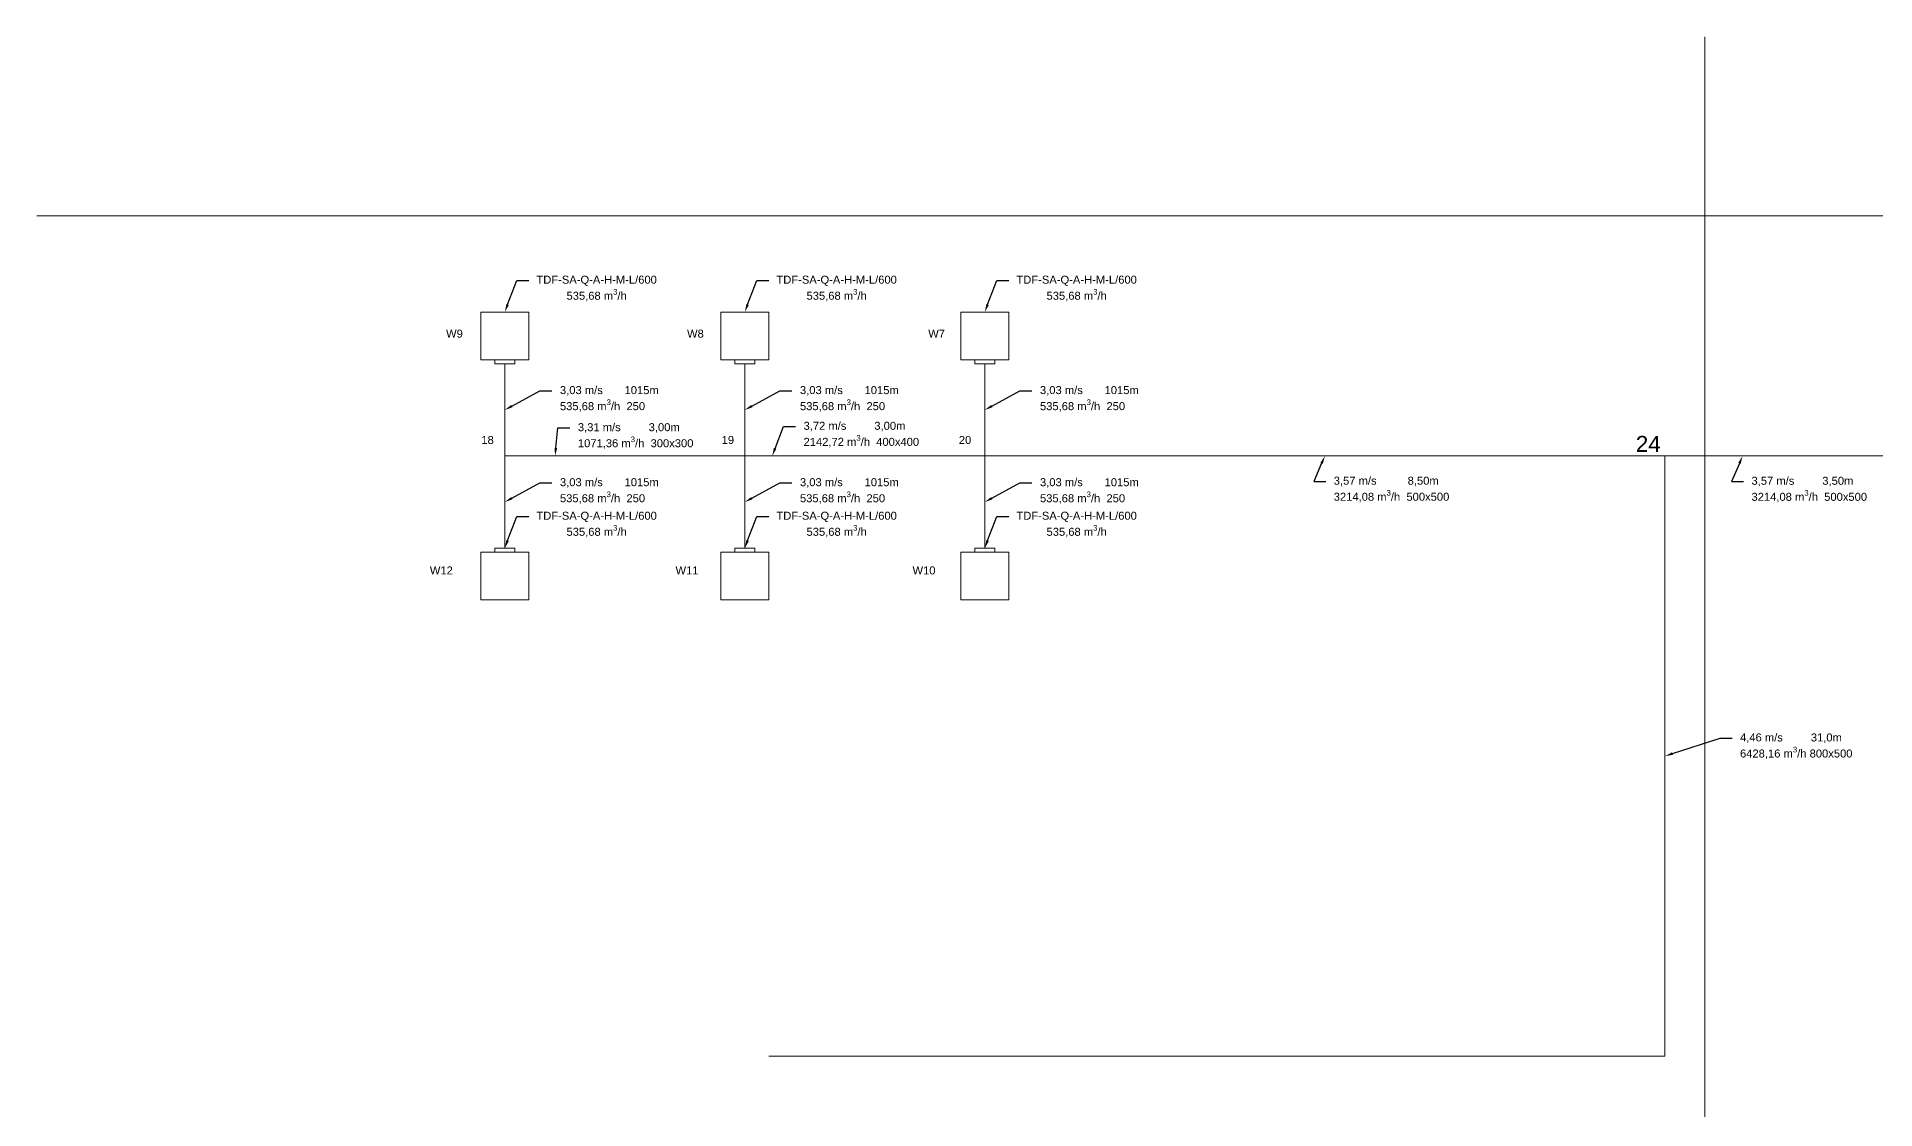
# Model space of a CAD drawing. Header units: millimetres. Extents: x 59762 to 60194, y -87842 to -87548.
# Drawn here: x 59939.75 to 59962.73, y -87718.34 to -87704.94 of the extents above; entities that cross this region are included whole.
import ezdxf
from ezdxf import colors
from ezdxf.entities.mleader import LeaderData, LeaderLine
from ezdxf.math import Vec2, Vec3

# ---------------------------------------------------------------- set-up
doc = ezdxf.new("R2010")
doc.units = ezdxf.units.MM
doc.linetypes.add('JIS_02_1.2', pattern=[2.5, 1.25, -1.25])
doc.layers.add('osie', color=7, linetype='JIS_02_1.2', lineweight=5, transparency=0.7)
for name, color, linetype, lineweight in [('wyw opis', 30, 'Continuous', 20), ('wywie. aksona', 30, 'Continuous', 20), ('wywiewniki', 30, 'Continuous', 20)]:
    doc.layers.add(name, color=color, linetype=linetype, lineweight=lineweight)
doc.styles.add('styl1', font='arial.ttf', dxfattribs={"height": 0.08})

msp = doc.modelspace()

# ---------------------------------------------------------------- linework, layer by layer
at = {"layer": 'osie', "ltscale": 20}
for p, q in [((59960.597826, -87729.936935), (59960.597826, -87704.936935)), ((59939.747826, -87707.176935), (59974.747826, -87707.176935))]:
    msp.add_line(p, q, dxfattribs=at)
at = {"layer": 'wywie. aksona', "ltscale": 20}
msp.add_line((59955.197826, -87717.676935), (59948.897826, -87717.676935), dxfattribs=at)
at = {"layer": 'wywiewniki', "ltscale": 20}
for p, q in [((59945.298826, -87708.974935), (59945.298826, -87708.376935)), ((59945.298826, -87708.376935), (59945.896826, -87708.376935)), ((59945.896826, -87708.376935), (59945.896826, -87708.974935)), ((59948.298826, -87708.974935), (59948.298826, -87708.376935)), ((59948.298826, -87708.376935), (59948.896826, -87708.376935)), ((59948.896826, -87708.376935), (59948.896826, -87708.974935)), ((59951.298826, -87708.974935), (59951.298826, -87708.376935)), ((59951.298826, -87708.376935), (59951.896826, -87708.376935)), ((59951.896826, -87708.376935), (59951.896826, -87708.974935)), ((59945.896826, -87708.974935), (59945.298826, -87708.974935)), ((59945.473826, -87708.974935), (59945.473826, -87709.024935)), ((59945.473826, -87709.024935), (59945.721826, -87709.024935)), ((59945.597826, -87710.175935), (59945.597826, -87709.024935)), ((59945.721826, -87709.024935), (59945.721826, -87708.974935)), ((59948.896826, -87708.974935), (59948.298826, -87708.974935)), ((59948.473826, -87708.974935), (59948.473826, -87709.024935)), ((59948.473826, -87709.024935), (59948.721826, -87709.024935)), ((59948.597826, -87710.175935), (59948.597826, -87709.024935)), ((59948.721826, -87709.024935), (59948.721826, -87708.974935)), ((59951.896826, -87708.974935), (59951.298826, -87708.974935)), ((59951.473826, -87708.974935), (59951.473826, -87709.024935)), ((59951.473826, -87709.024935), (59951.721826, -87709.024935)), ((59951.597826, -87710.175935), (59951.597826, -87709.024935)), ((59951.721826, -87709.024935), (59951.721826, -87708.974935)), ((59945.597826, -87711.326935), (59945.597826, -87710.175935)), ((59945.597826, -87710.175935), (59948.597826, -87710.175935)), ((59948.597826, -87711.326935), (59948.597826, -87710.175935)), ((59948.597826, -87710.175935), (59951.597826, -87710.175935)), ((59951.597826, -87711.326935), (59951.597826, -87710.175935)), ((59951.597826, -87710.175935), (59960.097826, -87710.175935)), ((59960.097826, -87710.175935), (59963.597826, -87710.175935)), ((59960.097826, -87717.676935), (59960.097826, -87710.176935)), ((59945.298826, -87711.974935), (59945.298826, -87711.376935)), ((59945.298826, -87711.376935), (59945.896826, -87711.376935)), ((59945.473826, -87711.376935), (59945.473826, -87711.326935)), ((59945.473826, -87711.326935), (59945.721826, -87711.326935)), ((59945.721826, -87711.326935), (59945.721826, -87711.376935)), ((59945.896826, -87711.376935), (59945.896826, -87711.974935)), ((59948.298826, -87711.974935), (59948.298826, -87711.376935)), ((59948.298826, -87711.376935), (59948.896826, -87711.376935)), ((59948.473826, -87711.376935), (59948.473826, -87711.326935)), ((59948.473826, -87711.326935), (59948.721826, -87711.326935)), ((59948.721826, -87711.326935), (59948.721826, -87711.376935)), ((59948.896826, -87711.376935), (59948.896826, -87711.974935)), ((59951.298826, -87711.974935), (59951.298826, -87711.376935)), ((59951.298826, -87711.376935), (59951.896826, -87711.376935)), ((59951.473826, -87711.376935), (59951.473826, -87711.326935)), ((59951.473826, -87711.326935), (59951.721826, -87711.326935)), ((59951.721826, -87711.326935), (59951.721826, -87711.376935)), ((59951.896826, -87711.376935), (59951.896826, -87711.974935)), ((59945.896826, -87711.974935), (59945.298826, -87711.974935)), ((59948.896826, -87711.974935), (59948.298826, -87711.974935)), ((59951.896826, -87711.974935), (59951.298826, -87711.974935)), ((59955.197826, -87717.676935), (59960.097826, -87717.676935))]:
    msp.add_line(p, q, dxfattribs=at)

# ---------------------------------------------------------------- texts
at = {"layer": 'wyw opis', "ltscale": 20, "attachment_point": 1, "style": 'styl1'}
for s, insert, char_height in [('W9', (59944.864012, -87708.597181), 0.1), ('W8', (59947.875744, -87708.597181), 0.1), ('W7', (59950.890645, -87708.597181), 0.1), ('18', (59945.304959, -87709.925935), 0.1), ('19', (59948.308502, -87709.925935), 0.1), ('20', (59951.273115, -87709.925935), 0.1), ('24', (59959.735338, -87709.924935), 0.2), ('W12', (59944.661254, -87711.556571), 0.1), ('W11', (59947.732164, -87711.556571), 0.1), ('W10', (59950.694225, -87711.556571), 0.1)]:
    msp.add_mtext_dynamic_manual_height_columns(s, width=0.2, gutter_width=1, heights=[0], dxfattribs=dict(at, insert=insert, char_height=char_height))

# ---------------------------------------------------------------- leaders
at = {"layer": 'wyw opis', "ltscale": 20}
ml = msp.add_multileader_mtext('Standard', dxfattribs=at)
ml.set_content('\\A1;TDF-SA-Q-A-H-M-L/600\\P535,68 m{\\H0.7x;\\S3^ ;}/h', color=256, style='styl1')
ml.set_leader_properties()
ml.build(insert=Vec2(0, 0))
ml.multileader.update_dxf_attribs({"dogleg_length": 0.3, "arrow_head_size": 0.1})
ctx = ml.context
ctx.base_point, ctx.char_height, ctx.arrow_head_size, ctx.landing_gap_size, ctx.plane_origin = Vec3(59945.897826, -87707.982819), 0.1, 0.1, 0.1, Vec3(59945.846826, -87708.625935)
ctx.text_align_type = 1
notes = []
notes.append((ctx, [(0, (1, 1, 0), (59945.747826, -87707.982819), (1, 0), 0.15, [(0, [(59945.597826, -87708.376935)], 0, [])])]))
ctx.mtext.insert, ctx.mtext.alignment, ctx.mtext.flow_direction = Vec3(59946.745711, -87707.922928), 2, 5
ml = msp.add_multileader_mtext('Standard', dxfattribs=at)
ml.set_content('\\A1;TDF-SA-Q-A-H-M-L/600\\P535,68 m{\\H0.7x;\\S3^ ;}/h', color=256, style='styl1')
ml.set_leader_properties()
ml.build(insert=Vec2(0, 0))
ml.multileader.update_dxf_attribs({"dogleg_length": 0.3, "arrow_head_size": 0.1})
ctx = ml.context
ctx.base_point, ctx.char_height, ctx.arrow_head_size, ctx.landing_gap_size, ctx.plane_origin = Vec3(59948.897826, -87707.982819), 0.1, 0.1, 0.1, Vec3(59948.846826, -87708.625935)
ctx.text_align_type = 1
notes.append((ctx, [(0, (1, 1, 0), (59948.747826, -87707.982819), (1, 0), 0.15, [(0, [(59948.597826, -87708.376935)], 0, [])])]))
ctx.mtext.insert, ctx.mtext.alignment, ctx.mtext.flow_direction = Vec3(59949.745711, -87707.922928), 2, 5
ml = msp.add_multileader_mtext('Standard', dxfattribs=at)
ml.set_content('\\A1;TDF-SA-Q-A-H-M-L/600\\P535,68 m{\\H0.7x;\\S3^ ;}/h', color=256, style='styl1')
ml.set_leader_properties()
ml.build(insert=Vec2(0, 0))
ml.multileader.update_dxf_attribs({"dogleg_length": 0.3, "arrow_head_size": 0.1})
ctx = ml.context
ctx.base_point, ctx.char_height, ctx.arrow_head_size, ctx.landing_gap_size, ctx.plane_origin = Vec3(59951.897826, -87707.982819), 0.1, 0.1, 0.1, Vec3(59951.846826, -87708.625935)
ctx.text_align_type = 1
notes.append((ctx, [(0, (1, 1, 0), (59951.747826, -87707.982819), (1, 0), 0.15, [(0, [(59951.597826, -87708.376935)], 0, [])])]))
ctx.mtext.insert, ctx.mtext.alignment, ctx.mtext.flow_direction = Vec3(59952.745711, -87707.922928), 2, 5
ml = msp.add_multileader_mtext('Standard', dxfattribs=at)
ml.set_content('\\A1;3,03 m/s       1015m\\P535,68 m{\\H0.7x;\\S3^ ;}/h  250', color=256, style='styl1')
ml.set_leader_properties()
ml.build(insert=Vec2(0, 0))
ml.multileader.update_dxf_attribs({"dogleg_length": 0.15, "arrow_head_size": 0.1})
ctx = ml.context
ctx.base_point, ctx.char_height, ctx.arrow_head_size, ctx.landing_gap_size, ctx.plane_origin = Vec3(59946.187443, -87709.362781), 0.1, 0.1, 0.1, Vec3(59945.597826, -87709.600435)
notes.append((ctx, [(0, (1, 1, 0), (59946.037443, -87709.362781), (1, 0), 0.15, [(0, [(59945.597826, -87709.600435)], 0, [])])]))
ctx.mtext.insert, ctx.mtext.flow_direction = Vec3(59946.287443, -87709.30289), 5
ml = msp.add_multileader_mtext('Standard', dxfattribs=at)
ml.set_content('\\A1;3,03 m/s       1015m\\P535,68 m{\\H0.7x;\\S3^ ;}/h  250', color=256, style='styl1')
ml.set_leader_properties()
ml.build(insert=Vec2(0, 0))
ml.multileader.update_dxf_attribs({"dogleg_length": 0.15, "arrow_head_size": 0.1})
ctx = ml.context
ctx.base_point, ctx.char_height, ctx.arrow_head_size, ctx.landing_gap_size, ctx.plane_origin = Vec3(59949.187443, -87709.362781), 0.1, 0.1, 0.1, Vec3(59948.597826, -87709.600435)
notes.append((ctx, [(0, (1, 1, 0), (59949.037443, -87709.362781), (1, 0), 0.15, [(0, [(59948.597826, -87709.600435)], 0, [])])]))
ctx.mtext.insert, ctx.mtext.flow_direction = Vec3(59949.287443, -87709.30289), 5
ml = msp.add_multileader_mtext('Standard', dxfattribs=at)
ml.set_content('\\A1;3,03 m/s       1015m\\P535,68 m{\\H0.7x;\\S3^ ;}/h  250', color=256, style='styl1')
ml.set_leader_properties()
ml.build(insert=Vec2(0, 0))
ml.multileader.update_dxf_attribs({"dogleg_length": 0.15, "arrow_head_size": 0.1})
ctx = ml.context
ctx.base_point, ctx.char_height, ctx.arrow_head_size, ctx.landing_gap_size, ctx.plane_origin = Vec3(59952.187443, -87709.362781), 0.1, 0.1, 0.1, Vec3(59951.597826, -87709.600435)
notes.append((ctx, [(0, (1, 1, 0), (59952.037443, -87709.362781), (1, 0), 0.15, [(0, [(59951.597826, -87709.600435)], 0, [])])]))
ctx.mtext.insert, ctx.mtext.flow_direction = Vec3(59952.287443, -87709.30289), 5
ml = msp.add_multileader_mtext('Standard', dxfattribs=at)
ml.set_content('\\A1;3,31 m/s         3,00m\\P1071,36 m{\\H0.7x;\\S3^ ;}/h  300x300', color=256, style='styl1')
ml.set_leader_properties()
ml.build(insert=Vec2(0, 0))
ml.multileader.update_dxf_attribs({"dogleg_length": 0.15, "arrow_head_size": 0.1})
ctx = ml.context
ctx.base_point, ctx.char_height, ctx.arrow_head_size, ctx.landing_gap_size, ctx.plane_origin = Vec3(59946.411308, -87709.826273), 0.1, 0.1, 0.1, Vec3(59946.226608, -87710.175935)
notes.append((ctx, [(0, (1, 1, 0), (59946.261308, -87709.826273), (1, 0), 0.15, [(0, [(59946.226608, -87710.175935)], 0, [])])]))
ctx.mtext.insert, ctx.mtext.flow_direction = Vec3(59946.511308, -87709.766382), 5
ml = msp.add_multileader_mtext('Standard', dxfattribs=at)
ml.set_content('\\A1;3,72 m/s         3,00m\\P2142,72 m{\\H0.7x;\\S3^ ;}/h  400x400', color=256, style='styl1')
ml.set_leader_properties()
ml.build(insert=Vec2(0, 0))
ml.multileader.update_dxf_attribs({"dogleg_length": 0.15, "arrow_head_size": 0.1})
ctx = ml.context
ctx.base_point, ctx.char_height, ctx.arrow_head_size, ctx.landing_gap_size, ctx.plane_origin = Vec3(59949.231974, -87709.808843), 0.1, 0.1, 0.1, Vec3(59949.311545, -87710.175935)
notes.append((ctx, [(0, (1, 1, 0), (59949.081974, -87709.808843), (1, 0), 0.15, [(0, [(59948.940361, -87710.175935)], 0, [])])]))
ctx.mtext.insert, ctx.mtext.flow_direction = Vec3(59949.331974, -87709.748952), 5
ml = msp.add_multileader_mtext('Standard', dxfattribs=at)
ml.set_content('\\A1;3,57 m/s          8,50m\\P3214,08 m{\\H0.7x;\\S3^ ;}/h  500x500', color=256, style='styl1')
ml.set_leader_properties()
ml.build(insert=Vec2(0, 0))
ml.multileader.update_dxf_attribs({"dogleg_length": 0.15, "arrow_head_size": 0.1})
ctx = ml.context
ctx.base_point, ctx.char_height, ctx.arrow_head_size, ctx.landing_gap_size, ctx.plane_origin = Vec3(59955.859191, -87710.494877), 0.1, 0.1, 0.1, Vec3(59955.847826, -87710.175935)
notes.append((ctx, [(0, (1, 1, 0), (59955.709191, -87710.494877), (1, 0), 0.15, [(0, [(59955.847826, -87710.175935)], 0, [])])]))
ctx.mtext.insert, ctx.mtext.flow_direction = Vec3(59955.959191, -87710.434986), 5
ml = msp.add_multileader_mtext('Standard', dxfattribs=at)
ml.set_content('\\A1;3,57 m/s         3,50m\\P3214,08 m{\\H0.7x;\\S3^ ;}/h  500x500', color=256, style='styl1')
ml.set_leader_properties()
ml.build(insert=Vec2(0, 0))
ml.multileader.update_dxf_attribs({"dogleg_length": 0.15, "arrow_head_size": 0.1})
ctx = ml.context
ctx.base_point, ctx.char_height, ctx.arrow_head_size, ctx.landing_gap_size, ctx.plane_origin = Vec3(59961.080946, -87710.495877), 0.1, 0.1, 0.1, Vec3(59961.069581, -87710.176935)
notes.append((ctx, [(0, (1, 1, 0), (59960.930946, -87710.495877), (1, 0), 0.15, [(0, [(59961.069581, -87710.176935)], 0, [])])]))
ctx.mtext.insert, ctx.mtext.flow_direction = Vec3(59961.180946, -87710.435986), 5
ml = msp.add_multileader_mtext('Standard', dxfattribs=at)
ml.set_content('\\A1;3,03 m/s       1015m\\P535,68 m{\\H0.7x;\\S3^ ;}/h  250', color=256, style='styl1')
ml.set_leader_properties()
ml.build(insert=Vec2(0, 0))
ml.multileader.update_dxf_attribs({"dogleg_length": 0.15, "arrow_head_size": 0.1})
ctx = ml.context
ctx.base_point, ctx.char_height, ctx.arrow_head_size, ctx.landing_gap_size, ctx.plane_origin = Vec3(59946.187443, -87710.513781), 0.1, 0.1, 0.1, Vec3(59945.597826, -87710.751435)
notes.append((ctx, [(0, (1, 1, 0), (59946.037443, -87710.513781), (1, 0), 0.15, [(0, [(59945.597826, -87710.751435)], 0, [])])]))
ctx.mtext.insert, ctx.mtext.flow_direction = Vec3(59946.287443, -87710.45389), 5
ml = msp.add_multileader_mtext('Standard', dxfattribs=at)
ml.set_content('\\A1;3,03 m/s       1015m\\P535,68 m{\\H0.7x;\\S3^ ;}/h  250', color=256, style='styl1')
ml.set_leader_properties()
ml.build(insert=Vec2(0, 0))
ml.multileader.update_dxf_attribs({"dogleg_length": 0.15, "arrow_head_size": 0.1})
ctx = ml.context
ctx.base_point, ctx.char_height, ctx.arrow_head_size, ctx.landing_gap_size, ctx.plane_origin = Vec3(59949.187443, -87710.513781), 0.1, 0.1, 0.1, Vec3(59948.597826, -87710.751435)
notes.append((ctx, [(0, (1, 1, 0), (59949.037443, -87710.513781), (1, 0), 0.15, [(0, [(59948.597826, -87710.751435)], 0, [])])]))
ctx.mtext.insert, ctx.mtext.flow_direction = Vec3(59949.287443, -87710.45389), 5
ml = msp.add_multileader_mtext('Standard', dxfattribs=at)
ml.set_content('\\A1;3,03 m/s       1015m\\P535,68 m{\\H0.7x;\\S3^ ;}/h  250', color=256, style='styl1')
ml.set_leader_properties()
ml.build(insert=Vec2(0, 0))
ml.multileader.update_dxf_attribs({"dogleg_length": 0.15, "arrow_head_size": 0.1})
ctx = ml.context
ctx.base_point, ctx.char_height, ctx.arrow_head_size, ctx.landing_gap_size, ctx.plane_origin = Vec3(59952.187443, -87710.513781), 0.1, 0.1, 0.1, Vec3(59951.597826, -87710.751435)
notes.append((ctx, [(0, (1, 1, 0), (59952.037443, -87710.513781), (1, 0), 0.15, [(0, [(59951.597826, -87710.751435)], 0, [])])]))
ctx.mtext.insert, ctx.mtext.flow_direction = Vec3(59952.287443, -87710.45389), 5
ml = msp.add_multileader_mtext('Standard', dxfattribs=at)
ml.set_content('\\A1;TDF-SA-Q-A-H-M-L/600\\P535,68 m{\\H0.7x;\\S3^ ;}/h', color=256, style='styl1')
ml.set_leader_properties()
ml.build(insert=Vec2(0, 0))
ml.multileader.update_dxf_attribs({"dogleg_length": 0.3, "arrow_head_size": 0.1})
ctx = ml.context
ctx.base_point, ctx.char_height, ctx.arrow_head_size, ctx.landing_gap_size, ctx.plane_origin = Vec3(59945.897826, -87710.932819), 0.1, 0.1, 0.1, Vec3(59945.846826, -87711.575935)
ctx.text_align_type = 1
notes.append((ctx, [(0, (1, 1, 0), (59945.747826, -87710.932819), (1, 0), 0.15, [(0, [(59945.597826, -87711.326935)], 0, [])])]))
ctx.mtext.insert, ctx.mtext.alignment, ctx.mtext.flow_direction = Vec3(59946.745711, -87710.872928), 2, 5
ml = msp.add_multileader_mtext('Standard', dxfattribs=at)
ml.set_content('\\A1;TDF-SA-Q-A-H-M-L/600\\P535,68 m{\\H0.7x;\\S3^ ;}/h', color=256, style='styl1')
ml.set_leader_properties()
ml.build(insert=Vec2(0, 0))
ml.multileader.update_dxf_attribs({"dogleg_length": 0.3, "arrow_head_size": 0.1})
ctx = ml.context
ctx.base_point, ctx.char_height, ctx.arrow_head_size, ctx.landing_gap_size, ctx.plane_origin = Vec3(59948.897826, -87710.932819), 0.1, 0.1, 0.1, Vec3(59948.846826, -87711.575935)
ctx.text_align_type = 1
notes.append((ctx, [(0, (1, 1, 0), (59948.747826, -87710.932819), (1, 0), 0.15, [(0, [(59948.597826, -87711.326935)], 0, [])])]))
ctx.mtext.insert, ctx.mtext.alignment, ctx.mtext.flow_direction = Vec3(59949.745711, -87710.872928), 2, 5
ml = msp.add_multileader_mtext('Standard', dxfattribs=at)
ml.set_content('\\A1;TDF-SA-Q-A-H-M-L/600\\P535,68 m{\\H0.7x;\\S3^ ;}/h', color=256, style='styl1')
ml.set_leader_properties()
ml.build(insert=Vec2(0, 0))
ml.multileader.update_dxf_attribs({"dogleg_length": 0.3, "arrow_head_size": 0.1})
ctx = ml.context
ctx.base_point, ctx.char_height, ctx.arrow_head_size, ctx.landing_gap_size, ctx.plane_origin = Vec3(59951.897826, -87710.932819), 0.1, 0.1, 0.1, Vec3(59951.846826, -87711.575935)
ctx.text_align_type = 1
notes.append((ctx, [(0, (1, 1, 0), (59951.747826, -87710.932819), (1, 0), 0.15, [(0, [(59951.597826, -87711.326935)], 0, [])])]))
ctx.mtext.insert, ctx.mtext.alignment, ctx.mtext.flow_direction = Vec3(59952.745711, -87710.872928), 2, 5
ml = msp.add_multileader_mtext('Standard', dxfattribs=at)
ml.set_content('\\A1;4,46 m/s         31,0m\\P6428,16 m{\\H0.7x;\\S3^ ;}/h 800x500', color=256, style='styl1')
ml.set_leader_properties()
ml.build(insert=Vec2(0, 0))
ml.multileader.update_dxf_attribs({"dogleg_length": 0.15, "arrow_head_size": 0.1})
ctx = ml.context
ctx.base_point, ctx.char_height, ctx.arrow_head_size, ctx.landing_gap_size, ctx.plane_origin = Vec3(59960.937533, -87713.703918), 0.1, 0.1, 0.1, Vec3(59960.097826, -87713.926935)
notes.append((ctx, [(0, (1, 1, 0), (59960.787533, -87713.703918), (1, 0), 0.15, [(0, [(59960.097826, -87713.926935)], 0, [])])]))
ctx.mtext.insert, ctx.mtext.flow_direction = Vec3(59961.037533, -87713.644027), 5
for ctx, leaders in notes:
    for number, flags, end, landing, length, lines in leaders:
        leader = LeaderData()
        leader.index, (leader.has_last_leader_line, leader.has_dogleg_vector, leader.attachment_direction) = number, flags
        leader.last_leader_point, leader.dogleg_vector, leader.dogleg_length = Vec3(end), Vec3(landing), length
        for number, points, colour, breaks in lines:
            line = LeaderLine()
            line.index, line.vertices, line.color, line.breaks = number, Vec3.list(points), colors.encode_raw_color(colour), breaks
            leader.lines.append(line)
        ctx.leaders.append(leader)

doc.saveas('drawing.dxf')
